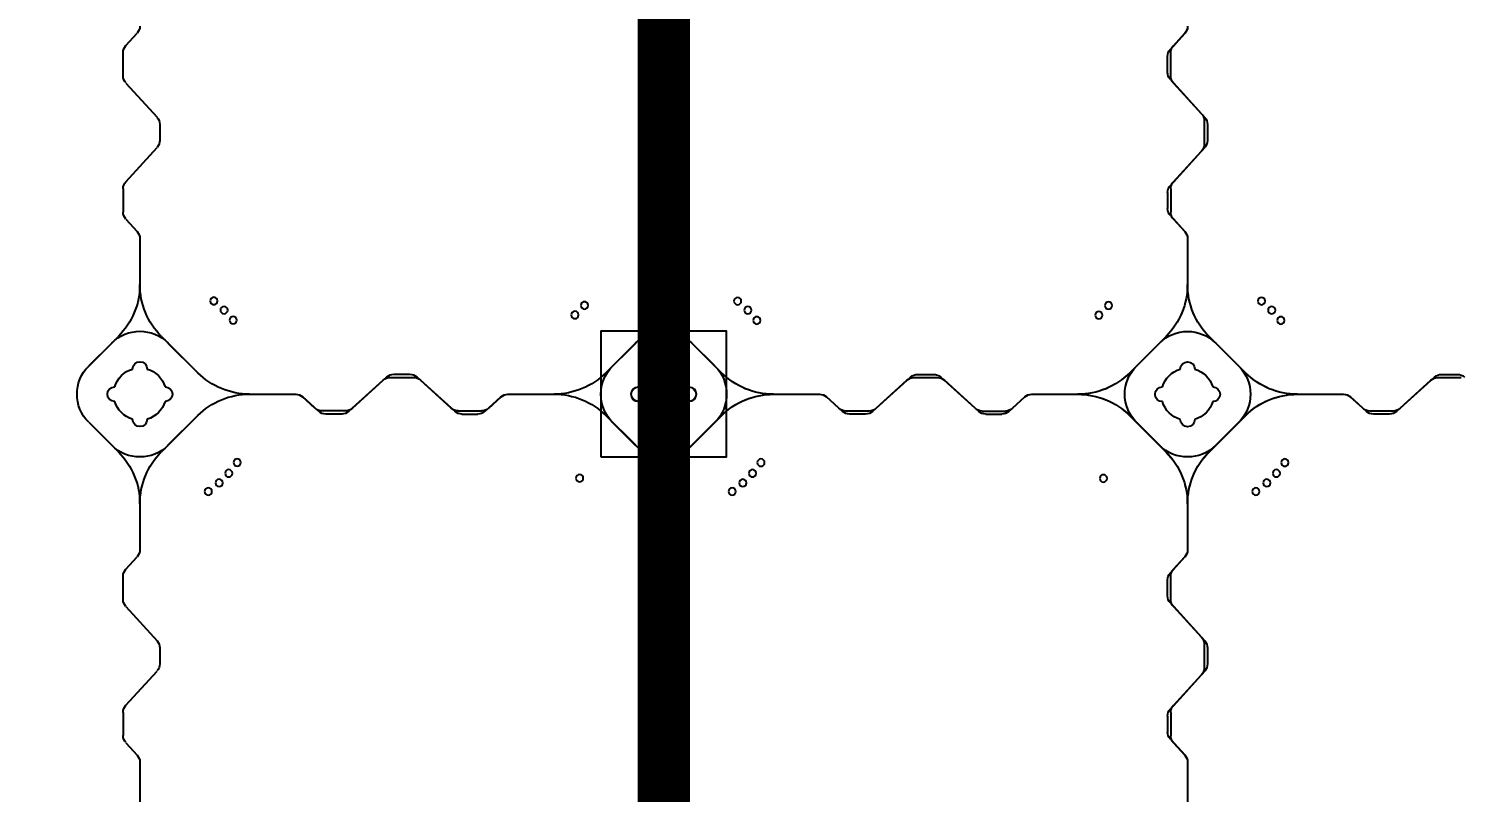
# Model space of a CAD drawing. Header units: millimetres. Extents: x -1612139 to -1260738, y 1141106 to 1536160.
# Drawn here: x -1324625 to -1323259, y 1264931 to 1265661 of the extents above; entities that cross this region are included whole.
import ezdxf

# ---------------------------------------------------------------- set-up
doc = ezdxf.new("R2010")
doc.units = ezdxf.units.MM
doc.header["$LTSCALE"] = 10
doc.layers.get('0').update_dxf_attribs({"linetype": 'CONTINUOUS'})
doc.layers.get('DEFPOINTS').update_dxf_attribs({"linetype": 'CONTINUOUS'})
doc.layers.add('W-FLOAT_BOWL浮筒', color=253, linetype='CONTINUOUS')
doc.styles.add('STANDARD_T3', font='simplex.shx', dxfattribs={"width": 0.7, "bigfont": 'gbcbig.shx'})
doc.dimstyles.new('W&&200', dxfattribs={"dimtxt": 700, "dimasz": 200, "dimexe": 500, "dimexo": 600, "dimgap": 200, "dimtad": 1, "dimdec": 0, "dimzin": 0, "dimdsep": 46, "dimtxsty": 'STANDARD_T3', "dimcen": 0.09, "dimclrd": 1, "dimclre": 1, "dimclrt": 7, "dimazin": 2, "dimtfac": 1, "dimtdec": 0, "dimtix": 1, "dimtmove": 2, "dimatfit": 3, "dimfxl": 100, "dimtolj": 1, "dimtzin": 0, "dimarcsym": 0})

# ---------------------------------------------------------------- blocks, each defined once
blk = doc.blocks.new('蓝色')
at = {"layer": 'W-FLOAT_BOWL浮筒', "color": 5}
for p, q in [((9006.3, -9148.2), (9006.3, -9104.2)), ((9506.3, -9148.4), (9506.3, -9104.2)), ((9506.3, -9148.2), (9506.3, -9104.2)), ((8992.9, -9166.8), (9003.7, -9154.9)), ((9489.9, -9170.3), (9503.7, -9155.1)), ((9492.9, -9166.8), (9503.7, -9154.9)), ((8990.3, -9195.8), (8990.3, -9173.5)), ((9490.3, -9195.8), (9490.3, -9173.5)), ((9487.3, -9192.3), (9487.3, -9177)), ((8992.9, -9202.5), (9022.7, -9235.3)), ((9489.9, -9199), (9519.7, -9231.8)), ((9492.9, -9202.5), (9522.7, -9235.3)), ((9025.3, -9257.3), (9025.3, -9242)), ((9522.3, -9260.8), (9522.3, -9238.5)), ((9525.3, -9257.3), (9525.3, -9242)), ((8992.9, -9296.8), (9022.7, -9264)), ((9489.9, -9300.3), (9519.7, -9267.5)), ((9492.9, -9296.8), (9522.7, -9264)), ((8990.3, -9303.5), (8990.3, -9325.8)), ((9487.3, -9307), (9487.3, -9322.3)), ((9490.3, -9303.5), (9490.3, -9325.8)), ((8992.9, -9332.5), (9003.7, -9344.4)), ((9489.9, -9329), (9503.7, -9344.2)), ((9492.9, -9332.5), (9503.7, -9344.4)), ((9006.3, -9394.9), (9006.3, -9351.1)), ((9506.3, -9394.9), (9506.3, -9350.9)), ((9506.3, -9394.9), (9506.3, -9351.1)), ((8957.5, -9472.8), (8985.8, -9444.5)), ((9061.6, -9479.1), (9026.8, -9444.4)), ((9451.1, -9479.1), (9485.8, -9444.4)), ((9457.5, -9472.8), (9485.8, -9444.5)), ((9561.6, -9479.1), (9526.8, -9444.4)), ((9555.2, -9472.8), (9526.8, -9444.5)), ((8957.5, -9472.7), (8979.4, -9450.8)), ((9033.2, -9450.8), (9061.5, -9479.1)), ((9479.5, -9450.8), (9451.2, -9479.1)), ((9457.5, -9472.7), (9479.4, -9450.8)), ((9533.2, -9450.8), (9555.2, -9472.7)), ((9533.2, -9450.8), (9561.5, -9479.1)), ((9173.5, -9486.2), (9161.6, -9497)), ((9177, -9483.2), (9161.8, -9497)), ((9202.5, -9483.6), (9180.2, -9483.6)), ((9199, -9480.6), (9183.7, -9480.6)), ((9205.7, -9483.2), (9238.5, -9513)), ((9209.2, -9486.2), (9242, -9516)), ((9303.5, -9486.2), (9270.7, -9516)), ((9307, -9483.2), (9274.2, -9513)), ((9310.2, -9483.6), (9332.5, -9483.6)), ((9313.7, -9480.6), (9329, -9480.6)), ((9335.7, -9483.2), (9350.9, -9497)), ((9339.2, -9486.2), (9351.1, -9497)), ((9673.5, -9486.2), (9661.6, -9497)), ((9677, -9483.2), (9661.8, -9497)), ((9702.5, -9483.6), (9680.2, -9483.6)), ((9699, -9480.6), (9683.7, -9480.6)), ((9705.7, -9483.2), (9738.5, -9513)), ((9709.2, -9486.2), (9742, -9516)), ((9110.9, -9499.6), (9155.1, -9499.6)), ((9110.9, -9499.6), (9154.9, -9499.6)), ((9357.6, -9499.6), (9401.6, -9499.6)), ((9357.8, -9499.6), (9401.6, -9499.6)), ((9610.9, -9499.6), (9655.1, -9499.6)), ((9610.9, -9499.6), (9654.9, -9499.6)), ((9245.2, -9515.6), (9267.5, -9515.6)), ((9745.2, -9515.6), (9767.5, -9515.6)), ((8979.4, -9548.4), (8957.5, -9526.5)), ((8957.5, -9526.5), (8985.8, -9554.8)), ((9026.8, -9554.9), (9061.6, -9520.1)), ((9033.2, -9548.4), (9061.5, -9520.1)), ((9248.7, -9518.6), (9264, -9518.6)), ((9485.8, -9554.9), (9451.1, -9520.1)), ((9479.5, -9548.4), (9451.2, -9520.1)), ((9479.4, -9548.4), (9457.5, -9526.5)), ((9457.5, -9526.5), (9485.8, -9554.8)), ((9526.8, -9554.9), (9561.6, -9520.1)), ((9555.2, -9526.5), (9526.8, -9554.8)), ((9533.2, -9548.4), (9561.5, -9520.1)), ((9555.2, -9526.5), (9533.2, -9548.4)), ((9748.7, -9518.6), (9764, -9518.6)), ((9006.3, -9648.2), (9006.3, -9604.2)), ((9506.3, -9648.4), (9506.3, -9604.2)), ((9506.3, -9648.2), (9506.3, -9604.2)), ((8992.9, -9666.8), (9003.7, -9654.9)), ((9489.9, -9670.3), (9503.7, -9655.1)), ((9492.9, -9666.8), (9503.7, -9654.9)), ((8990.3, -9695.8), (8990.3, -9673.5)), ((9487.3, -9692.3), (9487.3, -9677)), ((9490.3, -9695.8), (9490.3, -9673.5)), ((8992.9, -9702.5), (9022.7, -9735.3)), ((9489.9, -9699), (9519.7, -9731.8)), ((9492.9, -9702.5), (9522.7, -9735.3)), ((9025.3, -9757.3), (9025.3, -9742)), ((9522.3, -9760.8), (9522.3, -9738.5)), ((9525.3, -9757.3), (9525.3, -9742)), ((8992.9, -9796.8), (9022.7, -9764)), ((9489.9, -9800.3), (9519.7, -9767.5)), ((9492.9, -9796.8), (9522.7, -9764)), ((8990.3, -9803.5), (8990.3, -9825.8)), ((9490.3, -9803.5), (9490.3, -9825.8)), ((9487.3, -9807), (9487.3, -9822.3)), ((9489.9, -9829), (9503.7, -9844.2)), ((8992.9, -9832.5), (9003.7, -9844.4)), ((9492.9, -9832.5), (9503.7, -9844.4))]:
    blk.add_line(p, q, dxfattribs=at)
for centre in [(9071.6, -9406.7), (9571.6, -9406.7), (9081.9, -9414.9), (9091.1, -9424.1), (9426, -9419.3), (9581.9, -9414.9), (9591.1, -9424.1), (9099.2, -9434.3), (9599.2, -9434.3), (9095.3, -9570.2), (9421.6, -9575.2), (9595.3, -9570.2), (9076.9, -9588.6), (9086.6, -9579.9), (9430.8, -9584.4), (9576.9, -9588.6), (9586.6, -9579.9)]:
    blk.add_circle(centre, 3.5, dxfattribs=at)
for centre, radius, start, end in [((8996.3, -9148.2), 10, 317.7263, 0), ((9496.3, -9148.2), 10, 317.7263, 0), ((9496.3, -9148.4), 10, 317.7263, 0), ((9000.3, -9173.5), 10, 137.7263, 180), ((9497.3, -9177), 10, 137.7263, 180), ((9500.3, -9173.5), 10, 137.7263, 180), ((9000.3, -9195.8), 10, 180, 222.2737), ((9497.3, -9192.3), 10, 180, 222.2737), ((9500.3, -9195.8), 10, 180, 222.2737), ((9015.3, -9242), 10, 0, 42.2737), ((9512.3, -9238.5), 10, 0, 42.2737), ((9515.3, -9242), 10, 0, 42.2737), ((9015.3, -9257.3), 10, 317.7263, 0), ((9515.3, -9257.3), 10, 317.7263, 0), ((9512.3, -9260.8), 10, 317.7263, 0), ((9000.3, -9303.5), 10, 137.7263, 180), ((9500.3, -9303.5), 10, 137.7263, 180), ((9497.3, -9307), 10, 137.7263, 180), ((9000.3, -9325.8), 10, 180, 222.2737), ((9497.3, -9322.3), 10, 180, 222.2737), ((9500.3, -9325.8), 10, 180, 222.2737), ((8996.3, -9351.1), 10, 0, 42.2737), ((9496.3, -9350.9), 10, 0, 42.2737), ((9496.3, -9351.1), 10, 0, 42.2737), ((8936.3, -9395), 70, 315, 0), ((9076.3, -9394.9), 70, 180, 225), ((9436.3, -9394.9), 70, 315, 0), ((9436.3, -9395), 70, 315, 0), ((9576.3, -9394.9), 70, 180, 225), ((9576.3, -9395), 70, 180, 225), ((9006.3, -9477.7), 38, 45, 135), ((9506.3, -9477.7), 38, 45, 135), ((9506.4, -9477.7), 38, 45, 135), ((8984.4, -9499.6), 38, 135, 225), ((8984.4, -9499.7), 38, 135, 225), ((9006.3, -9499.6), 25, 106.2602, 163.7398), ((9006.3, -9499.6), 25, 106.2602, 163.7398), ((9006.3, -9475.6), 7, 0, 180), ((9006.3, -9475.6), 7, 0, 180), ((9006.3, -9499.6), 25, 16.2602, 73.7398), ((9006.3, -9499.6), 25, 16.2602, 73.7398), ((9484.4, -9499.6), 38, 135, 225), ((9484.4, -9499.7), 38, 135, 225), ((9506.3, -9499.6), 25, 106.2602, 163.7398), ((9506.3, -9499.6), 25, 106.2602, 163.7398), ((9506.3, -9499.6), 25, 106.2602, 163.7398), ((9506.3, -9499.6), 25, 106.2602, 163.7398), ((9506.3, -9475.6), 7, 0, 180), ((9506.3, -9475.6), 7, 0, 180), ((9506.3, -9475.6), 7, 0, 180), ((9506.3, -9475.6), 7, 0, 180), ((9506.3, -9499.6), 25, 16.2602, 73.7398), ((9506.3, -9499.6), 25, 16.2602, 73.7398), ((9506.3, -9499.6), 25, 16.2602, 73.7398), ((9506.3, -9499.6), 25, 16.2602, 73.7398), ((9528.3, -9499.6), 38, 315, 45), ((9528.3, -9499.7), 38, 315, 45), ((9111, -9429.6), 70, 225, 270), ((9111.1, -9429.6), 70, 225, 270), ((9180.2, -9493.6), 10, 90, 132.2737), ((9183.7, -9490.6), 10, 90, 132.2737), ((9199, -9490.6), 10, 47.7263, 90), ((9202.5, -9493.6), 10, 47.7263, 90), ((9310.2, -9493.6), 10, 90, 132.2737), ((9313.7, -9490.6), 10, 90, 132.2737), ((9329, -9490.6), 10, 47.7263, 90), ((9332.5, -9493.6), 10, 47.7263, 90), ((9401.6, -9429.6), 70, 270, 315), ((9401.7, -9429.6), 70, 270, 315), ((9611, -9429.6), 70, 225, 270), ((9611.1, -9429.6), 70, 225, 270), ((9680.2, -9493.6), 10, 90, 132.2737), ((9683.7, -9490.6), 10, 90, 132.2737), ((9699, -9490.6), 10, 47.7263, 90), ((9702.5, -9493.6), 10, 47.7263, 90), ((8982.3, -9499.6), 7, 90, 270), ((8982.3, -9499.6), 7, 90, 270), ((9030.3, -9499.6), 7, 270, 90), ((9030.3, -9499.6), 7, 270, 90), ((9111, -9569.6), 70, 90, 135), ((9111.1, -9569.6), 70, 90, 135), ((9154.9, -9489.6), 10, 270, 312.2737), ((9155.1, -9489.6), 10, 270, 312.2737), ((9357.6, -9489.6), 10, 227.7263, 270), ((9357.8, -9489.6), 10, 227.7263, 270), ((9401.6, -9569.6), 70, 45, 90), ((9401.7, -9569.6), 70, 45, 90), ((9482.3, -9499.6), 7, 90, 270), ((9482.3, -9499.6), 7, 90, 270), ((9482.3, -9499.6), 7, 90, 270), ((9482.3, -9499.6), 7, 90, 270), ((9530.3, -9499.6), 7, 270, 90), ((9530.3, -9499.6), 7, 270, 90), ((9530.3, -9499.6), 7, 270, 90), ((9530.3, -9499.6), 7, 270, 90), ((9611, -9569.6), 70, 90, 135), ((9611.1, -9569.6), 70, 90, 135), ((9654.9, -9489.6), 10, 270, 312.2737), ((9655.1, -9489.6), 10, 270, 312.2737), ((9006.3, -9499.6), 25, 196.2602, 253.7398), ((9006.3, -9499.6), 25, 196.2602, 253.7398), ((9006.3, -9499.6), 25, 286.2602, 343.7398), ((9006.3, -9499.6), 25, 286.2602, 343.7398), ((9245.2, -9505.6), 10, 227.7263, 270), ((9248.7, -9508.6), 10, 227.7263, 270), ((9264, -9508.6), 10, 270, 312.2737), ((9267.5, -9505.6), 10, 270, 312.2737), ((9506.3, -9499.6), 25, 196.2602, 253.7398), ((9506.3, -9499.6), 25, 196.2602, 253.7398), ((9506.3, -9499.6), 25, 196.2602, 253.7398), ((9506.3, -9499.6), 25, 196.2602, 253.7398), ((9506.3, -9499.6), 25, 286.2602, 343.7398), ((9506.3, -9499.6), 25, 286.2602, 343.7398), ((9506.3, -9499.6), 25, 286.2602, 343.7398), ((9506.3, -9499.6), 25, 286.2602, 343.7398), ((9745.2, -9505.6), 10, 227.7263, 270), ((9748.7, -9508.6), 10, 227.7263, 270), ((9764, -9508.6), 10, 270, 312.2737), ((9006.3, -9523.6), 7, 180, 0), ((9006.3, -9523.6), 7, 180, 0), ((9506.3, -9523.6), 7, 180, 0), ((9506.3, -9523.6), 7, 180, 0), ((9506.3, -9523.6), 7, 180, 0), ((9506.3, -9523.6), 7, 180, 0), ((9006.3, -9521.6), 38, 225, 315), ((8936.3, -9604.3), 70, 0, 45), ((9076.3, -9604.3), 70, 135, 180), ((9506.3, -9521.6), 38, 225, 315), ((9506.4, -9521.6), 38, 225, 315), ((9436.3, -9604.3), 70, 0, 45), ((9436.3, -9604.3), 70, 0, 45), ((9576.3, -9604.3), 70, 135, 180), ((9576.3, -9604.3), 70, 135, 180), ((8996.3, -9648.2), 10, 317.7263, 0), ((9496.3, -9648.2), 10, 317.7263, 0), ((9496.3, -9648.4), 10, 317.7263, 0), ((9000.3, -9673.5), 10, 137.7263, 180), ((9500.3, -9673.5), 10, 137.7263, 180), ((9497.3, -9677), 10, 137.7263, 180), ((9497.3, -9692.3), 10, 180, 222.2737), ((9000.3, -9695.8), 10, 180, 222.2737), ((9500.3, -9695.8), 10, 180, 222.2737), ((9015.3, -9742), 10, 0, 42.2737), ((9512.3, -9738.5), 10, 0, 42.2737), ((9515.3, -9742), 10, 0, 42.2737), ((9015.3, -9757.3), 10, 317.7263, 0), ((9512.3, -9760.8), 10, 317.7263, 0), ((9515.3, -9757.3), 10, 317.7263, 0), ((9000.3, -9803.5), 10, 137.7263, 180), ((9497.3, -9807), 10, 137.7263, 180), ((9500.3, -9803.5), 10, 137.7263, 180), ((9000.3, -9825.8), 10, 180, 222.2737), ((9497.3, -9822.3), 10, 180, 222.2737), ((9500.3, -9825.8), 10, 180, 222.2737), ((8996.3, -9851.1), 10, 0, 42.2737), ((9496.3, -9850.9), 10, 0, 42.2737), ((9496.3, -9851.1), 10, 0, 42.2737)]:
    blk.add_arc(centre, radius, start, end, dxfattribs=at)
blk = doc.blocks.new('橙色')
at = {"layer": 'W-FLOAT_BOWL浮筒', "color": 30}
for p, q in [((9000, -8648.5), (9000, -8604.6)), ((9500, -8648.7), (9500, -8604.6)), ((8986.6, -8667.1), (8997.4, -8655.3)), ((9483.6, -8670.6), (9497.4, -8655.5)), ((8984, -8696.1), (8984, -8673.9)), ((9481, -8692.6), (9481, -8677.4)), ((8986.6, -8702.9), (9016.4, -8735.6)), ((9483.6, -8699.4), (9513.4, -8732.1)), ((9516, -8761.1), (9516, -8738.9)), ((9019, -8757.6), (9019, -8742.4)), ((8986.6, -8797.1), (9016.4, -8764.4)), ((9483.6, -8800.6), (9513.4, -8767.9)), ((8984, -8803.9), (8984, -8826.1)), ((9481, -8807.4), (9481, -8822.6)), ((8986.6, -8832.9), (8997.4, -8844.7)), ((9483.6, -8829.4), (9497.4, -8844.5)), ((9000, -8895.3), (9000, -8851.5)), ((9500, -8895.3), (9500, -8851.3)), ((8951.2, -8973.2), (8979.5, -8944.8)), ((8951.2, -8973.1), (8973.1, -8951.2)), ((9055.2, -8979.5), (9020.5, -8944.8)), ((9026.8, -8951.2), (9055.2, -8979.5)), ((9444.8, -8979.5), (9479.5, -8944.8)), ((9473.2, -8951.2), (9444.8, -8979.5)), ((9548.8, -8973.2), (9520.5, -8944.8)), ((9526.9, -8951.2), (9548.8, -8973.1)), ((9170.6, -8983.6), (9155.5, -8997.4)), ((9196.1, -8984), (9173.9, -8984)), ((9192.6, -8981), (9177.4, -8981)), ((9199.4, -8983.6), (9232.1, -9013.4)), ((9300.6, -8983.6), (9267.9, -9013.4)), ((9303.9, -8984), (9326.1, -8984)), ((9307.4, -8981), (9322.6, -8981)), ((9329.4, -8983.6), (9344.5, -8997.4)), ((9167.1, -8986.6), (9155.3, -8997.4)), ((9202.9, -8986.6), (9235.6, -9016.4)), ((9297.1, -8986.6), (9264.4, -9016.4)), ((9332.9, -8986.6), (9344.7, -8997.4)), ((9104.6, -9000), (9148.7, -9000)), ((9104.6, -9000), (9148.5, -9000)), ((9351.3, -9000), (9395.3, -9000)), ((9351.5, -9000), (9395.3, -9000)), ((9020.5, -9055.2), (9055.2, -9020.5)), ((9026.8, -9048.8), (9055.2, -9020.5)), ((9238.9, -9016), (9261.1, -9016)), ((9242.4, -9019), (9257.6, -9019)), ((9473.2, -9048.8), (9444.8, -9020.5)), ((9479.5, -9055.2), (9444.8, -9020.5)), ((8951.2, -9026.8), (8979.5, -9055.2)), ((8973.1, -9048.8), (8951.2, -9026.9)), ((9548.8, -9026.8), (9520.5, -9055.2)), ((9548.8, -9026.9), (9526.9, -9048.8)), ((9000, -9148.5), (9000, -9104.6)), ((9500, -9148.7), (9500, -9104.6)), ((8986.6, -9167.1), (8997.4, -9155.3)), ((9483.6, -9170.6), (9497.4, -9155.5)), ((8984, -9196.1), (8984, -9173.9)), ((9481, -9192.6), (9481, -9177.4)), ((8986.6, -9202.9), (9016.4, -9235.6)), ((9483.6, -9199.4), (9513.4, -9232.1)), ((9019, -9257.6), (9019, -9242.4)), ((9516, -9261.1), (9516, -9238.9)), ((8986.6, -9297.1), (9016.4, -9264.4)), ((9483.6, -9300.6), (9513.4, -9267.9)), ((8984, -9303.9), (8984, -9326.1)), ((9481, -9307.4), (9481, -9322.6)), ((8986.6, -9332.9), (8997.4, -9344.7)), ((9483.6, -9329.4), (9497.4, -9344.5))]:
    blk.add_line(p, q, dxfattribs=at)
for centre in [(9065.3, -8907.1), (9075.6, -8915.2), (9419.7, -8919.7), (9084.8, -8924.4), (9092.9, -8934.7), (9089, -9070.6), (9080.3, -9080.3), (9415.2, -9075.6), (9070.6, -9089), (9424.4, -9084.8)]:
    blk.add_circle(centre, 3.5, dxfattribs=at)
for centre, radius, start, end in [((8990, -8648.5), 10, 317.7263, 0), ((9490, -8648.7), 10, 317.7263, 0), ((8994, -8673.9), 10, 137.7263, 180), ((9491, -8677.4), 10, 137.7263, 180), ((8994, -8696.1), 10, 180, 222.2737), ((9491, -8692.6), 10, 180, 222.2737), ((9009, -8742.4), 10, 0, 42.2737), ((9506, -8738.9), 10, 0, 42.2737), ((9009, -8757.6), 10, 317.7263, 0), ((9506, -8761.1), 10, 317.7263, 0), ((8994, -8803.9), 10, 137.7263, 180), ((9491, -8807.4), 10, 137.7263, 180), ((8994, -8826.1), 10, 180, 222.2737), ((9491, -8822.6), 10, 180, 222.2737), ((8990, -8851.5), 10, 0, 42.2737), ((9490, -8851.3), 10, 0, 42.2737), ((8930, -8895.3), 70, 315, 0), ((9070, -8895.3), 70, 180, 225), ((9430, -8895.3), 70, 315, 0), ((9570, -8895.3), 70, 180, 225), ((9000, -8978), 38, 45, 135), ((9500, -8978), 38, 45, 135), ((9000, -8976), 7, 0, 180), ((9000, -8976), 7, 0, 180), ((9500, -8976), 7, 0, 180), ((9500, -8976), 7, 0, 180), ((8978, -9000), 38, 135, 225), ((8978, -9000), 38, 135, 225), ((9000, -9000), 25, 106.2602, 163.7398), ((9000, -9000), 25, 106.2602, 163.7398), ((9000, -9000), 25, 16.2602, 73.7398), ((9000, -9000), 25, 16.2602, 73.7398), ((9104.7, -8930), 70, 225, 270), ((9104.7, -8930), 70, 225, 270), ((9173.9, -8994), 10, 90, 132.2737), ((9177.4, -8991), 10, 90, 132.2737), ((9192.6, -8991), 10, 47.7263, 90), ((9196.1, -8994), 10, 47.7263, 90), ((9303.9, -8994), 10, 90, 132.2737), ((9307.4, -8991), 10, 90, 132.2737), ((9322.6, -8991), 10, 47.7263, 90), ((9326.1, -8994), 10, 47.7263, 90), ((9395.3, -8930), 70, 270, 315), ((9395.3, -8930), 70, 270, 315), ((9500, -9000), 25, 106.2602, 163.7398), ((9500, -9000), 25, 106.2602, 163.7398), ((9500, -9000), 25, 16.2602, 73.7398), ((9500, -9000), 25, 16.2602, 73.7398), ((9522, -9000), 38, 315, 45), ((9522, -9000), 38, 315, 45), ((8976, -9000), 7, 90, 270), ((8976, -9000), 7, 90, 270), ((9024, -9000), 7, 270, 90), ((9024, -9000), 7, 270, 90), ((9148.5, -8990), 10, 270, 312.2737), ((9148.7, -8990), 10, 270, 312.2737), ((9351.3, -8990), 10, 227.7263, 270), ((9351.5, -8990), 10, 227.7263, 270), ((9476, -9000), 7, 90, 270), ((9476, -9000), 7, 90, 270), ((9524, -9000), 7, 270, 90), ((9524, -9000), 7, 270, 90), ((9000, -9000), 25, 196.2602, 253.7398), ((9000, -9000), 25, 196.2602, 253.7398), ((9000, -9000), 25, 286.2602, 343.7398), ((9000, -9000), 25, 286.2602, 343.7398), ((9104.7, -9070), 70, 90, 135), ((9104.7, -9070), 70, 90, 135), ((9395.3, -9070), 70, 45, 90), ((9395.3, -9070), 70, 45, 90), ((9500, -9000), 25, 196.2602, 253.7398), ((9500, -9000), 25, 196.2602, 253.7398), ((9500, -9000), 25, 286.2602, 343.7398), ((9500, -9000), 25, 286.2602, 343.7398), ((9000, -9024), 7, 180, 0), ((9000, -9024), 7, 180, 0), ((9238.9, -9006), 10, 227.7263, 270), ((9242.4, -9009), 10, 227.7263, 270), ((9257.6, -9009), 10, 270, 312.2737), ((9261.1, -9006), 10, 270, 312.2737), ((9500, -9024), 7, 180, 0), ((9500, -9024), 7, 180, 0), ((9000, -9022), 38, 225, 315), ((9500, -9022), 38, 225, 315), ((8930, -9104.7), 70, 0, 45), ((9070, -9104.7), 70, 135, 180), ((9430, -9104.7), 70, 0, 45), ((9570, -9104.7), 70, 135, 180), ((8990, -9148.5), 10, 317.7263, 0), ((9490, -9148.7), 10, 317.7263, 0), ((8994, -9173.9), 10, 137.7263, 180), ((9491, -9177.4), 10, 137.7263, 180), ((8994, -9196.1), 10, 180, 222.2737), ((9491, -9192.6), 10, 180, 222.2737), ((9009, -9242.4), 10, 0, 42.2737), ((9506, -9238.9), 10, 0, 42.2737), ((9009, -9257.6), 10, 317.7263, 0), ((9506, -9261.1), 10, 317.7263, 0), ((8994, -9303.9), 10, 137.7263, 180), ((9491, -9307.4), 10, 137.7263, 180), ((8994, -9326.1), 10, 180, 222.2737), ((9491, -9322.6), 10, 180, 222.2737), ((8990, -9351.5), 10, 0, 42.2737), ((9490, -9351.3), 10, 0, 42.2737)]:
    blk.add_arc(centre, radius, start, end, dxfattribs=at)
blk = doc.blocks.new('*D193')
at = {"color": 1, "lineweight": -2, "transparency": 16777216}
for p, q in [((-1333518.8, 1269731.8), (-1333518.8, 1270331.8)), ((-1324518.8, 1269731.8), (-1324518.8, 1270331.8)), ((-1324718.8, 1269831.8), (-1333318.8, 1269831.8))]:
    blk.add_line(p, q, dxfattribs=at)
at = {"color": 1, "transparency": 16777216}
for points in [[(-1333318.8, 1269865.1), (-1333318.8, 1269798.5), (-1333518.8, 1269831.8)], [(-1324718.8, 1269865.1), (-1324718.8, 1269798.5), (-1324518.8, 1269831.8)]]:
    blk.add_solid(points, dxfattribs=at)
at = {"layer": 'DEFPOINTS', "color": 0, "transparency": 16777216}
for p in [(-1333518.8, 1269831.8), (-1324518.8, 1268311.5), (-1333518.8, 1256311.5)]:
    blk.add_point(p, dxfattribs=at)
at = {"color": 7, "transparency": 16777216, "insert": (-1329018.8, 1270381.8), "char_height": 700, "attachment_point": 5, "style": 'STANDARD_T3'}
blk.add_mtext('\\A1;9000', dxfattribs=at)
blk = doc.blocks.new('*D183')
at = {"color": 1, "lineweight": -2, "transparency": 16777216}
for p, q in [((-1333518.8, 1271320.9), (-1333518.8, 1271920.9)), ((-1311518.8, 1271320.9), (-1311518.8, 1271920.9)), ((-1333318.8, 1271420.9), (-1311718.8, 1271420.9))]:
    blk.add_line(p, q, dxfattribs=at)
at = {"color": 1, "transparency": 16777216}
for points in [[(-1333318.8, 1271454.3), (-1333318.8, 1271387.6), (-1333518.8, 1271420.9)], [(-1311718.8, 1271454.3), (-1311718.8, 1271387.6), (-1311518.8, 1271420.9)]]:
    blk.add_solid(points, dxfattribs=at)
at = {"layer": 'DEFPOINTS', "color": 0, "transparency": 16777216}
for p in [(-1311518.8, 1271420.9), (-1333518.8, 1256311.5), (-1311518.8, 1253811.5)]:
    blk.add_point(p, dxfattribs=at)
at = {"color": 7, "transparency": 16777216, "insert": (-1321828.2, 1271970.9), "char_height": 700, "attachment_point": 5, "style": 'STANDARD_T3'}
blk.add_mtext('\\A1;22000', dxfattribs=at)
blk = doc.blocks.new('LGZ')
at = {"color": 6}
blk.add_lwpolyline([(-60, -60), (60, -60), (60, 60), (-60, 60)], close=True, dxfattribs=at)

msp = doc.modelspace()

# ---------------------------------------------------------------- linework, layer by layer
at = {"color": 6, "const_width": 50}
msp.add_lwpolyline([(-1333018.8, 1255811.5), (-1324018.8, 1255811.5), (-1324018.8, 1267811.5), (-1323018.8, 1267811.5), (-1323018.8, 1255811.5), (-1313018.8, 1255811.5), (-1313018.8, 1267811.5), (-1312018.8, 1267811.5), (-1312018.8, 1253811.5)], dxfattribs=at)

# ---------------------------------------------------------------- block references
at = {"xscale": -1, "rotation": 180}
for name, p in [('橙色', (-1333518.8, 1256311.5)), ('蓝色', (-1333025.2, 1255811.8))]:
    msp.add_blockref(name, p, dxfattribs=at)
msp.add_blockref('LGZ', (-1324018.8, 1265311.5))

# ---------------------------------------------------------------- dimensions: what is measured, and where the dimension line sits
dim = msp.add_linear_dim(base=(-1311518.8, 1271420.9), p1=(-1333518.8, 1256311.5), p2=(-1311518.8, 1253811.5), dimstyle='W&&200', override={"dimfxlon": 1})
dim.commit()
dim.dimension.update_dxf_attribs({"geometry": '*D183', "text_midpoint": (-1321828.2, 1271970.9), "dimtype": 160})
dim = msp.add_linear_dim(base=(-1333518.8, 1269831.8), p1=(-1324518.8, 1268311.5), p2=(-1333518.8, 1256311.5), dimstyle='W&&200', override={"dimfxlon": 1})
dim.commit()
dim.dimension.update_dxf_attribs({"geometry": '*D193', "text_midpoint": (-1329018.8, 1270381.8)})

doc.saveas('drawing.dxf')
